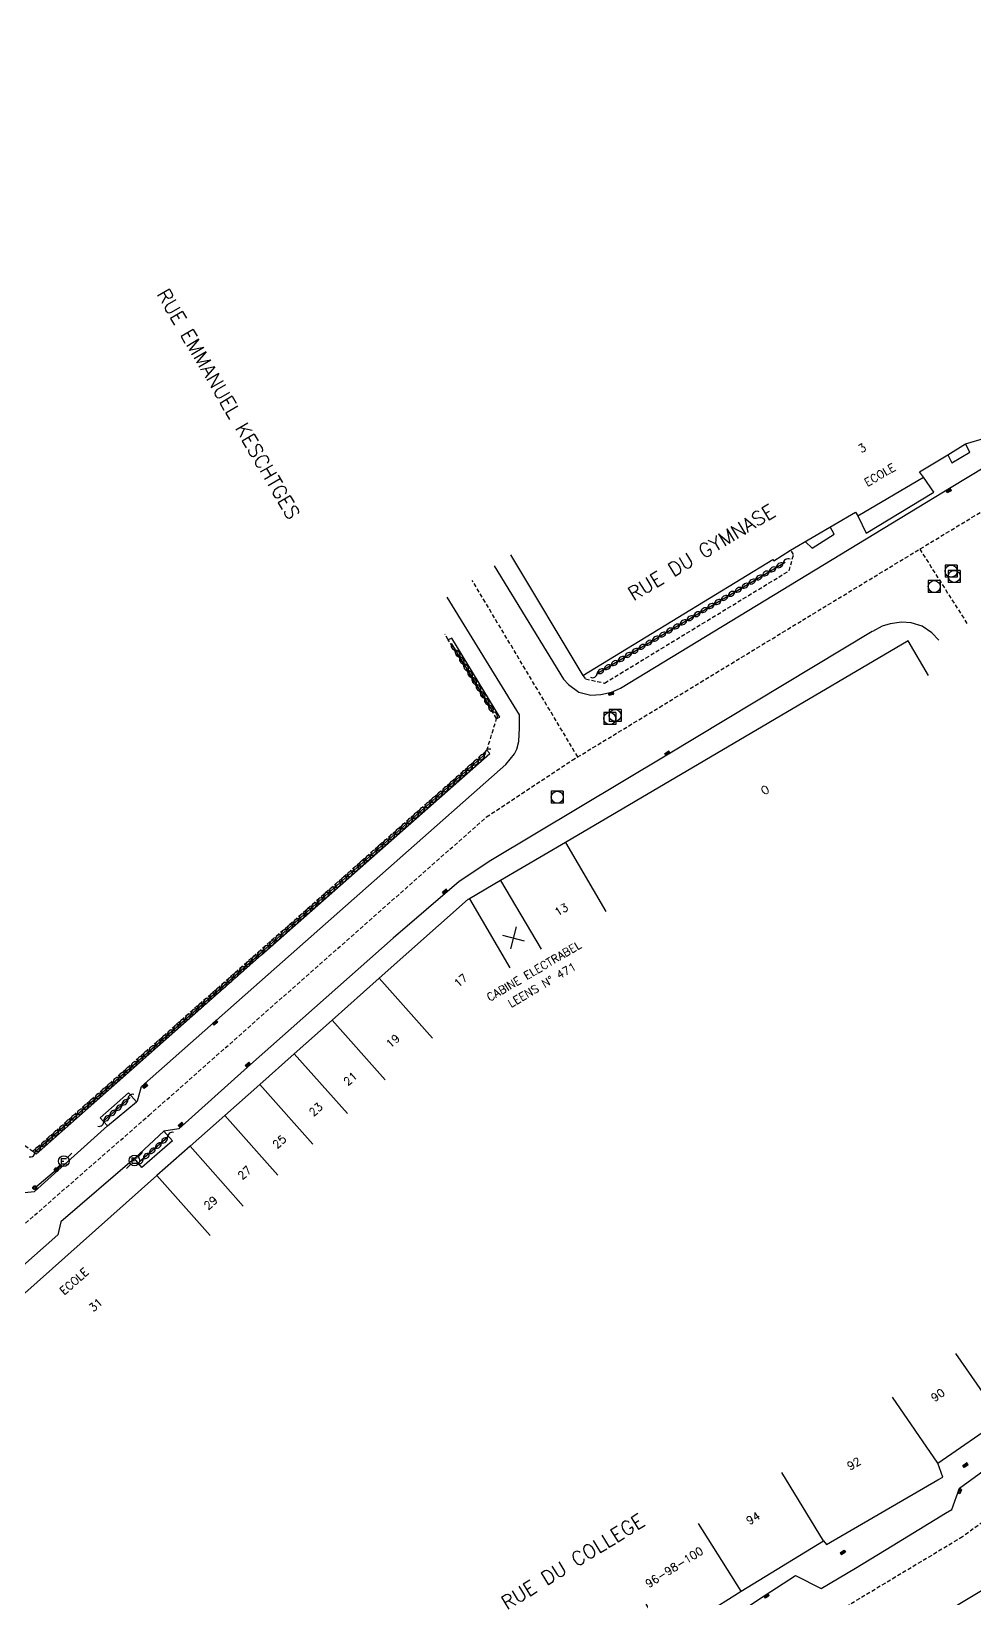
# Model space of a CAD drawing. Header units: millimetres. Extents: x 255000 to 256000, y 143000 to 144000.
# Drawn here: x 255668.8 to 255786.7, y 143642.9 to 143838.8 of the extents above; entities that cross this region are included whole.
import ezdxf
from ezdxf.enums import TextEntityAlignment as Align

# ---------------------------------------------------------------- set-up
doc = ezdxf.new("R2010")
doc.units = ezdxf.units.MM
doc.linetypes.add('DASHED', pattern=[0.75, 0.5, -0.25])
doc.layers.get('0').update_dxf_attribs({"linetype": 'CONTINUOUS'})
for name, color, linetype in [('W0001', 6, 'DASHED'), ('W0008', 7, 'CONTINUOUS'), ('W0100', 7, 'CONTINUOUS'), ('W0112', 1, 'DASHED'), ('W0310', 3, 'CONTINUOUS'), ('W0322', 7, 'CONTINUOUS'), ('W0400', 7, 'CONTINUOUS'), ('W0420', 7, 'CONTINUOUS'), ('W0471', 7, 'CONTINUOUS'), ('W0984', 7, 'CONTINUOUS'), ('W0989', 7, 'CONTINUOUS'), ('W0991', 7, 'CONTINUOUS'), ('W1102', 7, 'CONTINUOUS')]:
    doc.layers.add(name, color=color, linetype=linetype)
doc.styles.get("Standard").update_dxf_attribs({"font": 'romans.shx', "width": 0.85})

# ---------------------------------------------------------------- blocks, each defined once
blk = doc.blocks.new('t991o')
at = {"color": 0, "linetype": 'Continuous'}
for p, q in [((-1, 1), (1, -1)), ((-1, -1), (1, 1))]:
    blk.add_line(p, q, dxfattribs=at)
blk = doc.blocks.new('t310o')
at = {"color": 0, "linetype": 'Continuous'}
for centre, start, end in [((-0.5, 0.38), 216.8699, 323.1304), ((0.5, -0.37), 36.8699, 143.1303)]:
    blk.add_arc(centre, 0.625, start, end, dxfattribs=at)
blk = doc.blocks.new('T420')
for p, q in [((0.75, 0.75), (-0.75, 0.75)), ((-0.75, 0.75), (-0.75, -0.75)), ((0.75, 0.75), (0.75, -0.75)), ((0.75, -0.75), (-0.75, -0.75))]:
    blk.add_line(p, q)
blk.add_ellipse((0, 0), major_axis=(-0.53, 0.53), ratio=1, start_param=3.926991, end_param=10.210176)
blk = doc.blocks.new('T400')
for p, q in [((-0.15, 0.3), (0.15, 0.3)), ((-0.15, -0.25), (-0.15, 0.3)), ((-0.15, 0.15), (0.15, 0.15)), ((-0.15, 0), (0.15, 0)), ((0.15, 0.3), (0.15, -0.25)), ((-0.15, -0.15), (0.15, -0.15)), ((-0.15, -0.25), (-0.15, -0.3)), ((-0.15, -0.3), (0.15, -0.3)), ((0.15, -0.3), (0.15, -0.25))]:
    blk.add_line(p, q)
blk = doc.blocks.new('T471')
for p, q in [((-0.333334, 0.333334), (-0.333334, -0.333334)), ((-0.333334, 0.333334), (0.333334, 0.333334)), ((-0.333334, 0), (0, 0)), ((0.500001, 0.500001), (1.000002, 1.000002)), ((-0.500001, -0.500001), (-1.000002, -1.000002)), ((-0.333334, -0.333334), (0.333334, -0.333334))]:
    blk.add_line(p, q)
blk.add_ellipse((0, 0), major_axis=(0.471405, 0.471405), ratio=1, start_param=5.4977871438, end_param=11.780972451)
blk = doc.blocks.new('t322o')
at = {"color": 0, "linetype": 'Continuous'}
for radius in [0.25, 0.15]:
    blk.add_circle((0, 0), radius, dxfattribs=at)

msp = doc.modelspace()

# ---------------------------------------------------------------- linework, layer by layer
at = {"layer": 'W0001'}
for p, q in [((255779.86, 143774.07), (255785.82, 143764.7)), ((255737.1, 143748.1), (255723.9, 143770.16))]:
    msp.add_line(p, q, dxfattribs=at)
for points in [[(255593.51, 143622.71), (255616.65, 143644.41), (255658.45, 143681.43), (255683.47, 143703.27), (255725.7, 143740.59), (255736.4, 143747.67), (255765.18, 143765.17), (255814.79, 143795.26), (255893.9, 143838.79), (255908.65, 143807.98), (255923.84, 143771.25), (255934.4, 143742.9), (255937.73, 143733.36), (255941.2, 143732.34), (255944.67, 143728.73), (255945.68, 143723.09), (255945.1, 143717.74), (255940.62, 143715.28), (255934.11, 143716.43), (255929.63, 143718.89), (255928.04, 143723.95), (255929.19, 143729.6), (255932.95, 143732.63), (255937.73, 143733.36)], [(255911.01, 143716.81), (255893.65, 143710.87), (255879.8, 143705.88), (255868.29, 143701.37), (255854.6, 143695.61), (255837.48, 143686.89), (255825.19, 143679.42), (255819.59, 143676.14), (255807.61, 143667.11), (255795.63, 143658.24), (255785.21, 143650.61), (255768.87, 143640.8), (255754.24, 143631.46), (255745.06, 143625.86), (255735.89, 143621.34), (255720.79, 143613.71), (255705.39, 143605.46), (255701.06, 143603.55), (255697.76, 143602.74), (255694.7, 143601.87), (255691.4, 143601.31), (255686.92, 143600.81), (255671.53, 143600.06), (255632.6, 143598.74)]]:
    msp.add_lwpolyline(points, dxfattribs=at)
at = {"layer": 'W0008'}
for points in [[(255726.67, 143772), (255735.33, 143757.82), (255735.93, 143757.15), (255737.25, 143756.21), (255738.73, 143755.8), (255739.97, 143755.88), (255741.34, 143756.17), (255742.45, 143756.7), (255783.8, 143781.82), (255813.44, 143799.75), (255816.37, 143801.49), (255816.9, 143802.34), (255817.11, 143803.45), (255816.89, 143804.42), (255816.68, 143804.95)], [(255578.38, 143612.05), (255583.38, 143616.65), (255590.18, 143622.92), (255590.72, 143624.75), (255605.14, 143637.99), (255631.01, 143661.29), (255655.21, 143682.75), (255667.53, 143693.59), (255669.17, 143693.77), (255678.3, 143701.99), (255681.93, 143705), (255682.06, 143705.09), (255682.58, 143706.9), (255699.46, 143721.87), (255728.11, 143747.13), (255729.21, 143748.47), (255729.49, 143749.08), (255729.73, 143750.04), (255729.8, 143751.74), (255729.82, 143753.36), (255720.77, 143768.08)], [(255782.23, 143762.7), (255781.37, 143763.61), (255780.15, 143764.42), (255778.77, 143764.85), (255777.58, 143764.92), (255776.16, 143764.73), (255775.17, 143764.46), (255773.95, 143763.78)], [(255773.9, 143763.79), (255748.22, 143748.32), (255726.25, 143735.17), (255722.29, 143732.54), (255714.02, 143725.45), (255695.8, 143709.31), (255687.21, 143701.61), (255685.35, 143701.32), (255681.67, 143697.9), (255672.48, 143690), (255672.09, 143688.37), (255646.52, 143665.74), (255615.42, 143638.09), (255601.58, 143625.2), (255595.93, 143620.03), (255594.67, 143619.68), (255593.64, 143619.36)], [(255726.96, 143752.9), (255727.37, 143753.06), (255721.36, 143762.96), (255720.88, 143762.75)], [(255668.97, 143698.8), (255669.37, 143698.45), (255697.55, 143723.35), (255726.1, 143748.52), (255725.74, 143748.93)], [(255678.3, 143701.99), (255677.39, 143703), (255680.94, 143706.11), (255681.93, 143705)], [(255685.35, 143701.32), (255686.43, 143700.09), (255682.61, 143696.77), (255681.67, 143697.9)], [(255783.88, 143654.04), (255784.82, 143656.68), (255806.51, 143672.47), (255816.3, 143679.42), (255818.54, 143678.89), (255823.64, 143682.1), (255824.27, 143682.76), (255824.59, 143683.42), (255824.76, 143684.43), (255824.66, 143685.18), (255824.07, 143686.8), (255819.07, 143695.76)], [(255866.93, 143693.23), (255858.82, 143689.5), (255845.65, 143682.43), (255839.39, 143684.21), (255827.27, 143677.31), (255821.36, 143673.52), (255820.18, 143667.07), (255791.14, 143645.99), (255765.67, 143630.69), (255751.96, 143622.3), (255733.17, 143612.01), (255729.15, 143609.85), (255721.76, 143611.21), (255715.42, 143607.85)], [(255632.42, 143601.5), (255650.35, 143602.35), (255688.58, 143604.13), (255691.64, 143604.41), (255694.4, 143604.91), (255697.15, 143605.61), (255700.19, 143606.58), (255704.19, 143608.2), (255721.87, 143617.91), (255723.61, 143621.19), (255732.38, 143625.43), (255736.55, 143627.66), (255740.09, 143629.84), (255744.05, 143632.43), (255760.41, 143643.23), (255764.33, 143645.78), (255767.55, 143644.14), (255771.84, 143646.7), (255776.43, 143649.5), (255783.08, 143653.57), (255783.88, 143654.04)]]:
    msp.add_lwpolyline(points, dxfattribs=at)
at = {"layer": 'W0100'}
for points in [[(255728.7, 143773.34), (255737.72, 143758.26), (255761.49, 143772.78), (255761.61, 143772.59), (255763.71, 143773.95), (255771.84, 143778.71), (255772.11, 143778.25), (255780.32, 143783.08), (255779.83, 143783.74), (255783.35, 143785.87), (255785.58, 143787.23), (255788.14, 143787.97), (255790.03, 143789.8), (255789.92, 143790.06), (255813.74, 143804.44), (255811.16, 143808.72)], [(255783.35, 143785.87), (255783.89, 143784.84), (255786.14, 143786.18), (255785.58, 143787.23)], [(255772.11, 143778.25), (255773.16, 143776.08), (255781.64, 143781.21), (255780.32, 143783.08)], [(255765.55, 143775.03), (255766.39, 143774.19), (255769.14, 143775.95), (255768.67, 143776.86)], [(255780.94, 143758.29), (255778.41, 143762.6), (255735.55, 143737.42), (255727.46, 143732.67), (255723.55, 143730.37), (255723.45, 143730.29), (255723.39, 143730.3), (255712.29, 143720.44), (255706.39, 143715.21), (255701.66, 143711), (255697.34, 143707.17), (255692.96, 143703.28), (255688.63, 143699.43), (255684.49, 143695.76), (255659.88, 143673.9), (255629.46, 143646.89), (255622.58, 143640.78)], [(255782.73, 143658.08), (255782.13, 143659.83), (255790.06, 143665.3), (255795.83, 143669.09), (255801, 143672.52), (255801.17, 143672.62), (255801.31, 143672.49)], [(255745.6, 143642.2), (255748.27, 143637.97), (255757.52, 143643.82), (255767.83, 143650.11), (255768.19, 143649.66), (255782.11, 143657.74), (255782.73, 143658.08)]]:
    msp.add_lwpolyline(points, dxfattribs=at)
at = {"layer": 'W0112'}
for points in [[(255737.72, 143758.26), (255738.08, 143757.84), (255740.46, 143757.33), (255763.54, 143771.37), (255764.08, 143773.39), (255763.71, 143773.95)], [(255667.39, 143699.99), (255668.97, 143698.8), (255697.14, 143723.69), (255725.74, 143748.93), (255726.96, 143752.9), (255720.88, 143762.75), (255720.49, 143763.45)]]:
    msp.add_lwpolyline(points, dxfattribs=at)
at = {"layer": 'W0310'}
for p, q in [((255739.55, 143758.55), (255763.04, 143772.45)), ((255726.51, 143753.74), (255721.35, 143762.22)), ((255677.86, 143702.59), (255681.16, 143705.54)), ((255685.8, 143700.51), (255682.32, 143697.48))]:
    msp.add_line(p, q, dxfattribs=at)
msp.add_lwpolyline([(255669.25, 143698.76), (255697.44, 143723.56), (255725.61, 143748.53)], dxfattribs=at)
at = {"layer": 'W0322'}
msp.add_line((255669.22, 143694.24), (255672.48, 143696.98), dxfattribs=at)
at = {"layer": 'W1102'}
for p, q in [((255735.55, 143737.42), (255740.61, 143728.79)), ((255727.46, 143732.67), (255732.53, 143724.05)), ((255723.55, 143730.37), (255728.61, 143721.74)), ((255712.29, 143720.44), (255718.93, 143712.96)), ((255706.39, 143715.21), (255713.03, 143707.73)), ((255701.66, 143711), (255708.3, 143703.52)), ((255697.34, 143707.17), (255703.98, 143699.69)), ((255692.96, 143703.28), (255699.6, 143695.8)), ((255688.63, 143699.43), (255695.27, 143691.96)), ((255684.49, 143695.76), (255691.13, 143688.28)), ((255790.06, 143665.3), (255784.39, 143673.53)), ((255782.13, 143659.83), (255776.45, 143668.07)), ((255767.83, 143650.11), (255762.62, 143658.65)), ((255757.52, 143643.82), (255752.18, 143652.27))]:
    msp.add_line(p, q, dxfattribs=at)

# ---------------------------------------------------------------- block references
at = {"layer": 'W0310'}
for p, rotation in [((255761.92, 143771.79), 30.61635654793333), ((255762.78, 143772.3), 30.61635654793333), ((255758.48, 143769.75), 30.61635654793333), ((255759.34, 143770.26), 30.61635654793333), ((255760.2, 143770.77), 30.61635654793333), ((255761.06, 143771.28), 30.61635654793333), ((255755.04, 143767.71), 30.61635654793333), ((255755.9, 143768.22), 30.61635654793333), ((255756.76, 143768.73), 30.61635654793333), ((255757.62, 143769.24), 30.61635654793333), ((255751.6, 143765.68), 30.61635654793333), ((255752.46, 143766.19), 30.61635654793333), ((255753.32, 143766.7), 30.61635654793333), ((255754.18, 143767.21), 30.61635654793333), ((255748.15, 143763.64), 30.61635654793333), ((255749.02, 143764.15), 30.61635654793333), ((255749.88, 143764.66), 30.61635654793333), ((255750.74, 143765.17), 30.61635654793333), ((255721.83, 143761.43), 121.2646125255791), ((255745.57, 143762.11), 30.61635654793333), ((255746.43, 143762.62), 30.61635654793333), ((255747.29, 143763.13), 30.61635654793333), ((255722.35, 143760.58), 121.2646125255791), ((255722.87, 143759.72), 121.2646125255791), ((255742.13, 143760.08), 30.61635654793333), ((255742.99, 143760.58), 30.61635654793333), ((255743.85, 143761.09), 30.61635654793333), ((255744.71, 143761.6), 30.61635654793333), ((255723.39, 143758.87), 121.2646125255791), ((255723.91, 143758.01), 121.2646125255791), ((255739.55, 143758.55), 30.61635654793333), ((255740.41, 143759.06), 30.61635654793333), ((255741.27, 143759.57), 30.61635654793333), ((255724.43, 143757.16), 121.2646125255791), ((255724.95, 143756.3), 121.2646125255791), ((255725.47, 143755.45), 121.2646125255791), ((255725.99, 143754.59), 121.2646125255791), ((255726.51, 143753.74), 121.2646125255791), ((255725.47, 143748.4), 41.55706579698933), ((255723.22, 143746.41), 41.55706579698933), ((255723.97, 143747.08), 41.55706579698933), ((255724.72, 143747.74), 41.55706579698933), ((255720.98, 143744.42), 41.55706579698933), ((255721.73, 143745.08), 41.55706579698933), ((255722.48, 143745.75), 41.55706579698933), ((255718.73, 143742.43), 41.55706579698933), ((255719.48, 143743.1), 41.55706579698933), ((255720.23, 143743.76), 41.55706579698933), ((255716.49, 143740.44), 41.55706579698933), ((255717.24, 143741.11), 41.55706579698933), ((255717.99, 143741.77), 41.55706579698933), ((255714.24, 143738.45), 41.55706579698933), ((255714.99, 143739.11), 41.55706579698933), ((255715.74, 143739.78), 41.55706579698933), ((255712, 143736.46), 41.55706579698933), ((255712.75, 143737.12), 41.55706579698933), ((255713.5, 143737.79), 41.55706579698933), ((255709.75, 143734.47), 41.55706579698933), ((255710.5, 143735.13), 41.55706579698933), ((255711.25, 143735.8), 41.55706579698933), ((255707.51, 143732.48), 41.55706579698933), ((255708.26, 143733.14), 41.55706579698933), ((255709.01, 143733.81), 41.55706579698933), ((255705.27, 143730.49), 41.55706579698933), ((255706.01, 143731.15), 41.55706579698933), ((255706.76, 143731.82), 41.55706579698933), ((255703.02, 143728.5), 41.55706579698933), ((255703.77, 143729.16), 41.55706579698933), ((255704.52, 143729.83), 41.55706579698933), ((255700.77, 143726.51), 41.55706579698933), ((255701.52, 143727.17), 41.55706579698933), ((255702.27, 143727.84), 41.55706579698933), ((255698.53, 143724.52), 41.55706579698933), ((255699.28, 143725.18), 41.55706579698933), ((255700.03, 143725.85), 41.55706579698933), ((255696.28, 143722.54), 41.32559926772229), ((255697.03, 143723.2), 41.32559926772229), ((255697.78, 143723.86), 41.55706579698933), ((255694.03, 143720.55), 41.32559926772229), ((255694.78, 143721.21), 41.32559926772229), ((255695.53, 143721.88), 41.32559926772229), ((255691.77, 143718.57), 41.32559926772229), ((255692.53, 143719.23), 41.32559926772229), ((255693.28, 143719.89), 41.32559926772229), ((255689.52, 143716.59), 41.32559926772229), ((255690.27, 143717.25), 41.32559926772229), ((255691.02, 143717.91), 41.32559926772229), ((255687.27, 143714.61), 41.32559926772229), ((255688.02, 143715.27), 41.32559926772229), ((255688.77, 143715.93), 41.32559926772229), ((255685.02, 143712.63), 41.32559926772229), ((255685.77, 143713.29), 41.32559926772229), ((255686.52, 143713.95), 41.32559926772229), ((255682.76, 143710.65), 41.32559926772229), ((255683.51, 143711.31), 41.32559926772229), ((255684.27, 143711.97), 41.32559926772229), ((255680.51, 143708.67), 41.32559926772229), ((255681.26, 143709.33), 41.32559926772229), ((255682.01, 143709.99), 41.32559926772229), ((255678.26, 143706.69), 41.32559926772229), ((255679.01, 143707.35), 41.32559926772229), ((255679.76, 143708.01), 41.32559926772229), ((255676.01, 143704.71), 41.32559926772229), ((255676.76, 143705.37), 41.32559926772229), ((255677.51, 143706.03), 41.32559926772229), ((255680.84, 143705.25), 41.7044578977025), ((255673.75, 143702.73), 41.32559926772229), ((255674.5, 143703.39), 41.32559926772229), ((255675.25, 143704.05), 41.32559926772229), ((255678.6, 143703.26), 41.7044578977025), ((255679.35, 143703.92), 41.7044578977025), ((255680.1, 143704.59), 41.7044578977025), ((255672.25, 143701.4), 41.32559926772229), ((255673, 143702.07), 41.32559926772229), ((255677.86, 143702.59), 41.7044578977025), ((255670, 143699.42), 41.32559926772229), ((255670.75, 143700.08), 41.32559926772229), ((255671.5, 143700.74), 41.32559926772229), ((255684.29, 143699.2), 221.004598906944), ((255685.04, 143699.85), 221.004598906944), ((255685.8, 143700.51), 221.004598906944), ((255669.25, 143698.76), 41.32559926772229), ((255682.78, 143697.88), 221.004598906944), ((255683.54, 143698.54), 221.004598906944)]:
    msp.add_blockref('t310o', p, dxfattribs=dict(at, rotation=rotation))
at = {"layer": 'W0322', "rotation": 40.07762714420635}
for p in [(255671.9, 143696.49), (255669.22, 143694.24)]:
    msp.add_blockref('t322o', p, dxfattribs=at)
at = {"layer": 'W0400'}
for p, rotation in [((255783.48, 143781.37), 120.4087477119801), ((255741.27, 143756), 104.5368421063069), ((255748.31, 143748.55), 120.7246934707906), ((255720.5, 143731.28), 131.2763645531509), ((255691.78, 143714.87), 131.6066272767771), ((255695.85, 143709.62), 130.8818102960112), ((255683.01, 143706.95), 130.5511332049455), ((255687.46, 143702.12), 131.3461786543374), ((255785.58, 143659.58), 122.7447509631533), ((255784.85, 143656.31), 160.4055497854741), ((255770.24, 143648.66), 302.9502261412681), ((255760.72, 143643.22), 123.9519560097179)]:
    msp.add_blockref('T400', p, dxfattribs=dict(at, rotation=rotation))
at = {"layer": 'W0420'}
for p in [(255783.79, 143771.32), (255781.68, 143769.38), (255784.17, 143770.66), (255741.1, 143752.9), (255741.77, 143753.29), (255734.54, 143743.06)]:
    msp.add_blockref('T420', p, dxfattribs=at)
at = {"layer": 'W0471'}
for p in [(255672.85, 143697.58), (255681.67, 143697.65)]:
    msp.add_blockref('T471', p, dxfattribs=at)
at = {"layer": 'W0991', "rotation": 300.4230399543091}
msp.add_blockref('t991o', (255729.05, 143725.48), dxfattribs=at)

# ---------------------------------------------------------------- texts
at = {"layer": 'W0984'}
for s, rotation, p in [('ECOLE', 30.489, (255774.87, 143783.36)), ('CABINE ELECTRABEL', 30.4227, (255731.63, 143721.33)), ('LEENS N° 471', 30.4227, (255732.64, 143719.6)), ('ECOLE', 41.6056, (255674.14, 143682.55))]:
    msp.add_text(s, height=1, rotation=rotation, dxfattribs=at).set_placement(p, align=Align.MIDDLE)
at = {"layer": 'W0989'}
for s, rotation, p in [('RUE EMMANUEL KESCHTGES', 300.2772, (255693.44, 143792.21)), ('RUE DU GYMNASE', 31.0085, (255752.56, 143773.67)), ('RUE DU COLLEGE', 31.6288, (255736.47, 143647.52))]:
    msp.add_text(s, height=1.75, rotation=rotation, dxfattribs=at).set_placement(p, align=Align.MIDDLE)
at = {"layer": 'W0991'}
for s, rotation, p in [('3', 30.489, (255772.66, 143786.7)), ('O', 30.4325, (255760.52, 143743.97)), ('13', 30.4302, (255735.05, 143729.01)), ('17', 41.6156, (255722.49, 143720.14)), ('19', 41.6046, (255713.99, 143712.59)), ('21', 41.6088, (255708.67, 143707.87)), ('23', 41.6055, (255704.35, 143704.03)), ('25', 41.61, (255699.8, 143699.99)), ('27', 41.6056, (255695.45, 143696.12)), ('29', 41.6017, (255691.21, 143692.36)), ('31', 41.6056, (255676.84, 143679.6)), ('90', 34.5695, (255782.12, 143668.33)), ('92', 30.1539, (255771.63, 143659.76)), ('94', 31.4057, (255759.03, 143652.94)), ('96-98-100', 32.3138, (255749.16, 143646.81))]:
    msp.add_text(s, height=1, rotation=rotation, dxfattribs=at).set_placement(p, align=Align.MIDDLE)

doc.saveas('drawing.dxf')
